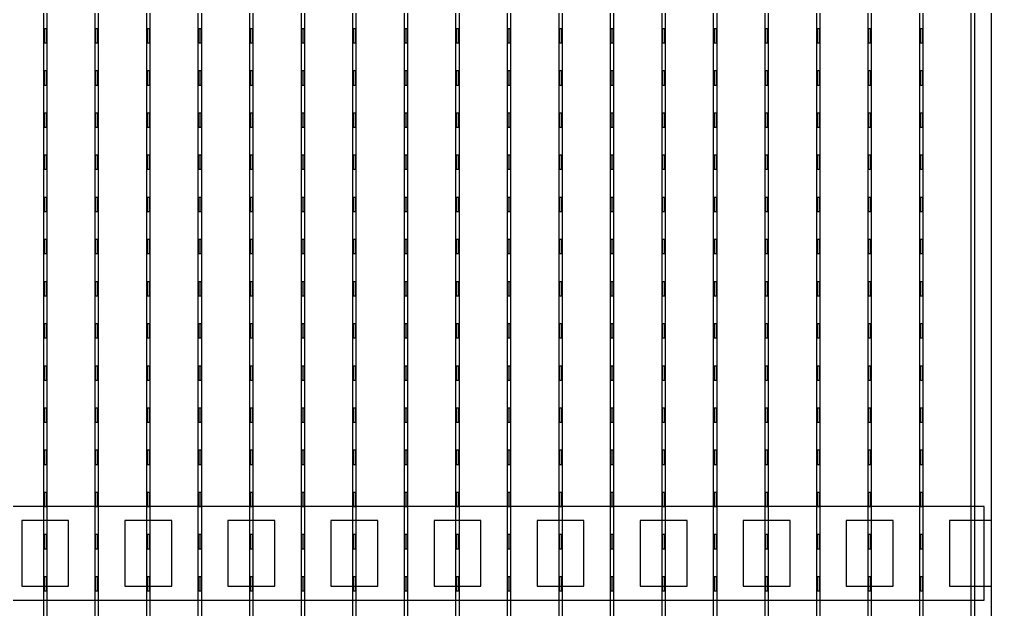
# Model space of a CAD drawing. Header units: millimetres. Extents: x -18 to 142, y -7 to 153.
# Drawn here: x 9.64 to 20.02, y 6.1 to 12.4 of the extents above; entities that cross this region are included whole.
import ezdxf

# ---------------------------------------------------------------- set-up
doc = ezdxf.new("R2010")
doc.units = ezdxf.units.MM
for name, color, linetype in [('BUSBARS', 3, 'Continuous'), ('CONTACT_PADS', 2, 'Continuous'), ('FINGERS', 1, 'Continuous'), ('INSULATION', 2, 'Continuous')]:
    doc.layers.add(name, color=color, linetype=linetype)

msp = doc.modelspace()

# ---------------------------------------------------------------- linework, layer by layer
at = {"layer": 'BUSBARS'}
msp.add_lwpolyline([(19.94, 6.2), (19.94, 7.2), (-0.1, 7.2), (-0.1, 6.2), (19.94, 6.2)], close=True, dxfattribs=at)
at = {"layer": 'CONTACT_PADS'}
for points in [[(9.933, 12.15), (9.933, 12.3), (9.908, 12.3), (9.908, 12.15), (9.933, 12.15)], [(10.483, 12.15), (10.483, 12.3), (10.458, 12.3), (10.458, 12.15), (10.483, 12.15)], [(11.033, 12.15), (11.033, 12.3), (11.008, 12.3), (11.008, 12.15), (11.033, 12.15)], [(11.583, 12.15), (11.583, 12.3), (11.558, 12.3), (11.558, 12.15), (11.583, 12.15)], [(12.133, 12.15), (12.133, 12.3), (12.108, 12.3), (12.108, 12.15), (12.133, 12.15)], [(12.683, 12.15), (12.683, 12.3), (12.658, 12.3), (12.658, 12.15), (12.683, 12.15)], [(13.233, 12.15), (13.233, 12.3), (13.208, 12.3), (13.208, 12.15), (13.233, 12.15)], [(13.783, 12.15), (13.783, 12.3), (13.758, 12.3), (13.758, 12.15), (13.783, 12.15)], [(14.333, 12.15), (14.333, 12.3), (14.308, 12.3), (14.308, 12.15), (14.333, 12.15)], [(14.883, 12.15), (14.883, 12.3), (14.858, 12.3), (14.858, 12.15), (14.883, 12.15)], [(15.433, 12.15), (15.433, 12.3), (15.408, 12.3), (15.408, 12.15), (15.433, 12.15)], [(15.983, 12.15), (15.983, 12.3), (15.958, 12.3), (15.958, 12.15), (15.983, 12.15)], [(16.533, 12.15), (16.533, 12.3), (16.508, 12.3), (16.508, 12.15), (16.533, 12.15)], [(17.083, 12.15), (17.083, 12.3), (17.058, 12.3), (17.058, 12.15), (17.083, 12.15)], [(17.633, 12.15), (17.633, 12.3), (17.608, 12.3), (17.608, 12.15), (17.633, 12.15)], [(18.183, 12.15), (18.183, 12.3), (18.158, 12.3), (18.158, 12.15), (18.183, 12.15)], [(18.733, 12.15), (18.733, 12.3), (18.708, 12.3), (18.708, 12.15), (18.733, 12.15)], [(19.283, 12.15), (19.283, 12.3), (19.258, 12.3), (19.258, 12.15), (19.283, 12.15)], [(9.933, 11.7), (9.933, 11.85), (9.908, 11.85), (9.908, 11.7), (9.933, 11.7)], [(10.483, 11.7), (10.483, 11.85), (10.458, 11.85), (10.458, 11.7), (10.483, 11.7)], [(11.033, 11.7), (11.033, 11.85), (11.008, 11.85), (11.008, 11.7), (11.033, 11.7)], [(11.583, 11.7), (11.583, 11.85), (11.558, 11.85), (11.558, 11.7), (11.583, 11.7)], [(12.133, 11.7), (12.133, 11.85), (12.108, 11.85), (12.108, 11.7), (12.133, 11.7)], [(12.683, 11.7), (12.683, 11.85), (12.658, 11.85), (12.658, 11.7), (12.683, 11.7)], [(13.233, 11.7), (13.233, 11.85), (13.208, 11.85), (13.208, 11.7), (13.233, 11.7)], [(13.783, 11.7), (13.783, 11.85), (13.758, 11.85), (13.758, 11.7), (13.783, 11.7)], [(14.333, 11.7), (14.333, 11.85), (14.308, 11.85), (14.308, 11.7), (14.333, 11.7)], [(14.883, 11.7), (14.883, 11.85), (14.858, 11.85), (14.858, 11.7), (14.883, 11.7)], [(15.433, 11.7), (15.433, 11.85), (15.408, 11.85), (15.408, 11.7), (15.433, 11.7)], [(15.983, 11.7), (15.983, 11.85), (15.958, 11.85), (15.958, 11.7), (15.983, 11.7)], [(16.533, 11.7), (16.533, 11.85), (16.508, 11.85), (16.508, 11.7), (16.533, 11.7)], [(17.083, 11.7), (17.083, 11.85), (17.058, 11.85), (17.058, 11.7), (17.083, 11.7)], [(17.633, 11.7), (17.633, 11.85), (17.608, 11.85), (17.608, 11.7), (17.633, 11.7)], [(18.183, 11.7), (18.183, 11.85), (18.158, 11.85), (18.158, 11.7), (18.183, 11.7)], [(18.733, 11.7), (18.733, 11.85), (18.708, 11.85), (18.708, 11.7), (18.733, 11.7)], [(19.283, 11.7), (19.283, 11.85), (19.258, 11.85), (19.258, 11.7), (19.283, 11.7)], [(9.933, 11.25), (9.933, 11.4), (9.908, 11.4), (9.908, 11.25), (9.933, 11.25)], [(10.483, 11.25), (10.483, 11.4), (10.458, 11.4), (10.458, 11.25), (10.483, 11.25)], [(11.033, 11.25), (11.033, 11.4), (11.008, 11.4), (11.008, 11.25), (11.033, 11.25)], [(11.583, 11.25), (11.583, 11.4), (11.558, 11.4), (11.558, 11.25), (11.583, 11.25)], [(12.133, 11.25), (12.133, 11.4), (12.108, 11.4), (12.108, 11.25), (12.133, 11.25)], [(12.683, 11.25), (12.683, 11.4), (12.658, 11.4), (12.658, 11.25), (12.683, 11.25)], [(13.233, 11.25), (13.233, 11.4), (13.208, 11.4), (13.208, 11.25), (13.233, 11.25)], [(13.783, 11.25), (13.783, 11.4), (13.758, 11.4), (13.758, 11.25), (13.783, 11.25)], [(14.333, 11.25), (14.333, 11.4), (14.308, 11.4), (14.308, 11.25), (14.333, 11.25)], [(14.883, 11.25), (14.883, 11.4), (14.858, 11.4), (14.858, 11.25), (14.883, 11.25)], [(15.433, 11.25), (15.433, 11.4), (15.408, 11.4), (15.408, 11.25), (15.433, 11.25)], [(15.983, 11.25), (15.983, 11.4), (15.958, 11.4), (15.958, 11.25), (15.983, 11.25)], [(16.533, 11.25), (16.533, 11.4), (16.508, 11.4), (16.508, 11.25), (16.533, 11.25)], [(17.083, 11.25), (17.083, 11.4), (17.058, 11.4), (17.058, 11.25), (17.083, 11.25)], [(17.633, 11.25), (17.633, 11.4), (17.608, 11.4), (17.608, 11.25), (17.633, 11.25)], [(18.183, 11.25), (18.183, 11.4), (18.158, 11.4), (18.158, 11.25), (18.183, 11.25)], [(18.733, 11.25), (18.733, 11.4), (18.708, 11.4), (18.708, 11.25), (18.733, 11.25)], [(19.283, 11.25), (19.283, 11.4), (19.258, 11.4), (19.258, 11.25), (19.283, 11.25)], [(9.933, 10.8), (9.933, 10.95), (9.908, 10.95), (9.908, 10.8), (9.933, 10.8)], [(10.483, 10.8), (10.483, 10.95), (10.458, 10.95), (10.458, 10.8), (10.483, 10.8)], [(11.033, 10.8), (11.033, 10.95), (11.008, 10.95), (11.008, 10.8), (11.033, 10.8)], [(11.583, 10.8), (11.583, 10.95), (11.558, 10.95), (11.558, 10.8), (11.583, 10.8)], [(12.133, 10.8), (12.133, 10.95), (12.108, 10.95), (12.108, 10.8), (12.133, 10.8)], [(12.683, 10.8), (12.683, 10.95), (12.658, 10.95), (12.658, 10.8), (12.683, 10.8)], [(13.233, 10.8), (13.233, 10.95), (13.208, 10.95), (13.208, 10.8), (13.233, 10.8)], [(13.783, 10.8), (13.783, 10.95), (13.758, 10.95), (13.758, 10.8), (13.783, 10.8)], [(14.333, 10.8), (14.333, 10.95), (14.308, 10.95), (14.308, 10.8), (14.333, 10.8)], [(14.883, 10.8), (14.883, 10.95), (14.858, 10.95), (14.858, 10.8), (14.883, 10.8)], [(15.433, 10.8), (15.433, 10.95), (15.408, 10.95), (15.408, 10.8), (15.433, 10.8)], [(15.983, 10.8), (15.983, 10.95), (15.958, 10.95), (15.958, 10.8), (15.983, 10.8)], [(16.533, 10.8), (16.533, 10.95), (16.508, 10.95), (16.508, 10.8), (16.533, 10.8)], [(17.083, 10.8), (17.083, 10.95), (17.058, 10.95), (17.058, 10.8), (17.083, 10.8)], [(17.633, 10.8), (17.633, 10.95), (17.608, 10.95), (17.608, 10.8), (17.633, 10.8)], [(18.183, 10.8), (18.183, 10.95), (18.158, 10.95), (18.158, 10.8), (18.183, 10.8)], [(18.733, 10.8), (18.733, 10.95), (18.708, 10.95), (18.708, 10.8), (18.733, 10.8)], [(19.283, 10.8), (19.283, 10.95), (19.258, 10.95), (19.258, 10.8), (19.283, 10.8)], [(9.933, 10.35), (9.933, 10.5), (9.908, 10.5), (9.908, 10.35), (9.933, 10.35)], [(10.483, 10.35), (10.483, 10.5), (10.458, 10.5), (10.458, 10.35), (10.483, 10.35)], [(11.033, 10.35), (11.033, 10.5), (11.008, 10.5), (11.008, 10.35), (11.033, 10.35)], [(11.583, 10.35), (11.583, 10.5), (11.558, 10.5), (11.558, 10.35), (11.583, 10.35)], [(12.133, 10.35), (12.133, 10.5), (12.108, 10.5), (12.108, 10.35), (12.133, 10.35)], [(12.683, 10.35), (12.683, 10.5), (12.658, 10.5), (12.658, 10.35), (12.683, 10.35)], [(13.233, 10.35), (13.233, 10.5), (13.208, 10.5), (13.208, 10.35), (13.233, 10.35)], [(13.783, 10.35), (13.783, 10.5), (13.758, 10.5), (13.758, 10.35), (13.783, 10.35)], [(14.333, 10.35), (14.333, 10.5), (14.308, 10.5), (14.308, 10.35), (14.333, 10.35)], [(14.883, 10.35), (14.883, 10.5), (14.858, 10.5), (14.858, 10.35), (14.883, 10.35)], [(15.433, 10.35), (15.433, 10.5), (15.408, 10.5), (15.408, 10.35), (15.433, 10.35)], [(15.983, 10.35), (15.983, 10.5), (15.958, 10.5), (15.958, 10.35), (15.983, 10.35)], [(16.533, 10.35), (16.533, 10.5), (16.508, 10.5), (16.508, 10.35), (16.533, 10.35)], [(17.083, 10.35), (17.083, 10.5), (17.058, 10.5), (17.058, 10.35), (17.083, 10.35)], [(17.633, 10.35), (17.633, 10.5), (17.608, 10.5), (17.608, 10.35), (17.633, 10.35)], [(18.183, 10.35), (18.183, 10.5), (18.158, 10.5), (18.158, 10.35), (18.183, 10.35)], [(18.733, 10.35), (18.733, 10.5), (18.708, 10.5), (18.708, 10.35), (18.733, 10.35)], [(19.283, 10.35), (19.283, 10.5), (19.258, 10.5), (19.258, 10.35), (19.283, 10.35)], [(9.933, 9.9), (9.933, 10.05), (9.908, 10.05), (9.908, 9.9), (9.933, 9.9)], [(10.483, 9.9), (10.483, 10.05), (10.458, 10.05), (10.458, 9.9), (10.483, 9.9)], [(11.033, 9.9), (11.033, 10.05), (11.008, 10.05), (11.008, 9.9), (11.033, 9.9)], [(11.583, 9.9), (11.583, 10.05), (11.558, 10.05), (11.558, 9.9), (11.583, 9.9)], [(12.133, 9.9), (12.133, 10.05), (12.108, 10.05), (12.108, 9.9), (12.133, 9.9)], [(12.683, 9.9), (12.683, 10.05), (12.658, 10.05), (12.658, 9.9), (12.683, 9.9)], [(13.233, 9.9), (13.233, 10.05), (13.208, 10.05), (13.208, 9.9), (13.233, 9.9)], [(13.783, 9.9), (13.783, 10.05), (13.758, 10.05), (13.758, 9.9), (13.783, 9.9)], [(14.333, 9.9), (14.333, 10.05), (14.308, 10.05), (14.308, 9.9), (14.333, 9.9)], [(14.883, 9.9), (14.883, 10.05), (14.858, 10.05), (14.858, 9.9), (14.883, 9.9)], [(15.433, 9.9), (15.433, 10.05), (15.408, 10.05), (15.408, 9.9), (15.433, 9.9)], [(15.983, 9.9), (15.983, 10.05), (15.958, 10.05), (15.958, 9.9), (15.983, 9.9)], [(16.533, 9.9), (16.533, 10.05), (16.508, 10.05), (16.508, 9.9), (16.533, 9.9)], [(17.083, 9.9), (17.083, 10.05), (17.058, 10.05), (17.058, 9.9), (17.083, 9.9)], [(17.633, 9.9), (17.633, 10.05), (17.608, 10.05), (17.608, 9.9), (17.633, 9.9)], [(18.183, 9.9), (18.183, 10.05), (18.158, 10.05), (18.158, 9.9), (18.183, 9.9)], [(18.733, 9.9), (18.733, 10.05), (18.708, 10.05), (18.708, 9.9), (18.733, 9.9)], [(19.283, 9.9), (19.283, 10.05), (19.258, 10.05), (19.258, 9.9), (19.283, 9.9)], [(9.933, 9.45), (9.933, 9.6), (9.908, 9.6), (9.908, 9.45), (9.933, 9.45)], [(10.483, 9.45), (10.483, 9.6), (10.458, 9.6), (10.458, 9.45), (10.483, 9.45)], [(11.033, 9.45), (11.033, 9.6), (11.008, 9.6), (11.008, 9.45), (11.033, 9.45)], [(11.583, 9.45), (11.583, 9.6), (11.558, 9.6), (11.558, 9.45), (11.583, 9.45)], [(12.133, 9.45), (12.133, 9.6), (12.108, 9.6), (12.108, 9.45), (12.133, 9.45)], [(12.683, 9.45), (12.683, 9.6), (12.658, 9.6), (12.658, 9.45), (12.683, 9.45)], [(13.233, 9.45), (13.233, 9.6), (13.208, 9.6), (13.208, 9.45), (13.233, 9.45)], [(13.783, 9.45), (13.783, 9.6), (13.758, 9.6), (13.758, 9.45), (13.783, 9.45)], [(14.333, 9.45), (14.333, 9.6), (14.308, 9.6), (14.308, 9.45), (14.333, 9.45)], [(14.883, 9.45), (14.883, 9.6), (14.858, 9.6), (14.858, 9.45), (14.883, 9.45)], [(15.433, 9.45), (15.433, 9.6), (15.408, 9.6), (15.408, 9.45), (15.433, 9.45)], [(15.983, 9.45), (15.983, 9.6), (15.958, 9.6), (15.958, 9.45), (15.983, 9.45)], [(16.533, 9.45), (16.533, 9.6), (16.508, 9.6), (16.508, 9.45), (16.533, 9.45)], [(17.083, 9.45), (17.083, 9.6), (17.058, 9.6), (17.058, 9.45), (17.083, 9.45)], [(17.633, 9.45), (17.633, 9.6), (17.608, 9.6), (17.608, 9.45), (17.633, 9.45)], [(18.183, 9.45), (18.183, 9.6), (18.158, 9.6), (18.158, 9.45), (18.183, 9.45)], [(18.733, 9.45), (18.733, 9.6), (18.708, 9.6), (18.708, 9.45), (18.733, 9.45)], [(19.283, 9.45), (19.283, 9.6), (19.258, 9.6), (19.258, 9.45), (19.283, 9.45)], [(9.933, 9), (9.933, 9.15), (9.908, 9.15), (9.908, 9), (9.933, 9)], [(10.483, 9), (10.483, 9.15), (10.458, 9.15), (10.458, 9), (10.483, 9)], [(11.033, 9), (11.033, 9.15), (11.008, 9.15), (11.008, 9), (11.033, 9)], [(11.583, 9), (11.583, 9.15), (11.558, 9.15), (11.558, 9), (11.583, 9)], [(12.133, 9), (12.133, 9.15), (12.108, 9.15), (12.108, 9), (12.133, 9)], [(12.683, 9), (12.683, 9.15), (12.658, 9.15), (12.658, 9), (12.683, 9)], [(13.233, 9), (13.233, 9.15), (13.208, 9.15), (13.208, 9), (13.233, 9)], [(13.783, 9), (13.783, 9.15), (13.758, 9.15), (13.758, 9), (13.783, 9)], [(14.333, 9), (14.333, 9.15), (14.308, 9.15), (14.308, 9), (14.333, 9)], [(14.883, 9), (14.883, 9.15), (14.858, 9.15), (14.858, 9), (14.883, 9)], [(15.433, 9), (15.433, 9.15), (15.408, 9.15), (15.408, 9), (15.433, 9)], [(15.983, 9), (15.983, 9.15), (15.958, 9.15), (15.958, 9), (15.983, 9)], [(16.533, 9), (16.533, 9.15), (16.508, 9.15), (16.508, 9), (16.533, 9)], [(17.083, 9), (17.083, 9.15), (17.058, 9.15), (17.058, 9), (17.083, 9)], [(17.633, 9), (17.633, 9.15), (17.608, 9.15), (17.608, 9), (17.633, 9)], [(18.183, 9), (18.183, 9.15), (18.158, 9.15), (18.158, 9), (18.183, 9)], [(18.733, 9), (18.733, 9.15), (18.708, 9.15), (18.708, 9), (18.733, 9)], [(19.283, 9), (19.283, 9.15), (19.258, 9.15), (19.258, 9), (19.283, 9)], [(9.933, 8.55), (9.933, 8.7), (9.908, 8.7), (9.908, 8.55), (9.933, 8.55)], [(10.483, 8.55), (10.483, 8.7), (10.458, 8.7), (10.458, 8.55), (10.483, 8.55)], [(11.033, 8.55), (11.033, 8.7), (11.008, 8.7), (11.008, 8.55), (11.033, 8.55)], [(11.583, 8.55), (11.583, 8.7), (11.558, 8.7), (11.558, 8.55), (11.583, 8.55)], [(12.133, 8.55), (12.133, 8.7), (12.108, 8.7), (12.108, 8.55), (12.133, 8.55)], [(12.683, 8.55), (12.683, 8.7), (12.658, 8.7), (12.658, 8.55), (12.683, 8.55)], [(13.233, 8.55), (13.233, 8.7), (13.208, 8.7), (13.208, 8.55), (13.233, 8.55)], [(13.783, 8.55), (13.783, 8.7), (13.758, 8.7), (13.758, 8.55), (13.783, 8.55)], [(14.333, 8.55), (14.333, 8.7), (14.308, 8.7), (14.308, 8.55), (14.333, 8.55)], [(14.883, 8.55), (14.883, 8.7), (14.858, 8.7), (14.858, 8.55), (14.883, 8.55)], [(15.433, 8.55), (15.433, 8.7), (15.408, 8.7), (15.408, 8.55), (15.433, 8.55)], [(15.983, 8.55), (15.983, 8.7), (15.958, 8.7), (15.958, 8.55), (15.983, 8.55)], [(16.533, 8.55), (16.533, 8.7), (16.508, 8.7), (16.508, 8.55), (16.533, 8.55)], [(17.083, 8.55), (17.083, 8.7), (17.058, 8.7), (17.058, 8.55), (17.083, 8.55)], [(17.633, 8.55), (17.633, 8.7), (17.608, 8.7), (17.608, 8.55), (17.633, 8.55)], [(18.183, 8.55), (18.183, 8.7), (18.158, 8.7), (18.158, 8.55), (18.183, 8.55)], [(18.733, 8.55), (18.733, 8.7), (18.708, 8.7), (18.708, 8.55), (18.733, 8.55)], [(19.283, 8.55), (19.283, 8.7), (19.258, 8.7), (19.258, 8.55), (19.283, 8.55)], [(9.933, 8.1), (9.933, 8.25), (9.908, 8.25), (9.908, 8.1), (9.933, 8.1)], [(10.483, 8.1), (10.483, 8.25), (10.458, 8.25), (10.458, 8.1), (10.483, 8.1)], [(11.033, 8.1), (11.033, 8.25), (11.008, 8.25), (11.008, 8.1), (11.033, 8.1)], [(11.583, 8.1), (11.583, 8.25), (11.558, 8.25), (11.558, 8.1), (11.583, 8.1)], [(12.133, 8.1), (12.133, 8.25), (12.108, 8.25), (12.108, 8.1), (12.133, 8.1)], [(12.683, 8.1), (12.683, 8.25), (12.658, 8.25), (12.658, 8.1), (12.683, 8.1)], [(13.233, 8.1), (13.233, 8.25), (13.208, 8.25), (13.208, 8.1), (13.233, 8.1)], [(13.783, 8.1), (13.783, 8.25), (13.758, 8.25), (13.758, 8.1), (13.783, 8.1)], [(14.333, 8.1), (14.333, 8.25), (14.308, 8.25), (14.308, 8.1), (14.333, 8.1)], [(14.883, 8.1), (14.883, 8.25), (14.858, 8.25), (14.858, 8.1), (14.883, 8.1)], [(15.433, 8.1), (15.433, 8.25), (15.408, 8.25), (15.408, 8.1), (15.433, 8.1)], [(15.983, 8.1), (15.983, 8.25), (15.958, 8.25), (15.958, 8.1), (15.983, 8.1)], [(16.533, 8.1), (16.533, 8.25), (16.508, 8.25), (16.508, 8.1), (16.533, 8.1)], [(17.083, 8.1), (17.083, 8.25), (17.058, 8.25), (17.058, 8.1), (17.083, 8.1)], [(17.633, 8.1), (17.633, 8.25), (17.608, 8.25), (17.608, 8.1), (17.633, 8.1)], [(18.183, 8.1), (18.183, 8.25), (18.158, 8.25), (18.158, 8.1), (18.183, 8.1)], [(18.733, 8.1), (18.733, 8.25), (18.708, 8.25), (18.708, 8.1), (18.733, 8.1)], [(19.283, 8.1), (19.283, 8.25), (19.258, 8.25), (19.258, 8.1), (19.283, 8.1)], [(9.933, 7.65), (9.933, 7.8), (9.908, 7.8), (9.908, 7.65), (9.933, 7.65)], [(10.483, 7.65), (10.483, 7.8), (10.458, 7.8), (10.458, 7.65), (10.483, 7.65)], [(11.033, 7.65), (11.033, 7.8), (11.008, 7.8), (11.008, 7.65), (11.033, 7.65)], [(11.583, 7.65), (11.583, 7.8), (11.558, 7.8), (11.558, 7.65), (11.583, 7.65)], [(12.133, 7.65), (12.133, 7.8), (12.108, 7.8), (12.108, 7.65), (12.133, 7.65)], [(12.683, 7.65), (12.683, 7.8), (12.658, 7.8), (12.658, 7.65), (12.683, 7.65)], [(13.233, 7.65), (13.233, 7.8), (13.208, 7.8), (13.208, 7.65), (13.233, 7.65)], [(13.783, 7.65), (13.783, 7.8), (13.758, 7.8), (13.758, 7.65), (13.783, 7.65)], [(14.333, 7.65), (14.333, 7.8), (14.308, 7.8), (14.308, 7.65), (14.333, 7.65)], [(14.883, 7.65), (14.883, 7.8), (14.858, 7.8), (14.858, 7.65), (14.883, 7.65)], [(15.433, 7.65), (15.433, 7.8), (15.408, 7.8), (15.408, 7.65), (15.433, 7.65)], [(15.983, 7.65), (15.983, 7.8), (15.958, 7.8), (15.958, 7.65), (15.983, 7.65)], [(16.533, 7.65), (16.533, 7.8), (16.508, 7.8), (16.508, 7.65), (16.533, 7.65)], [(17.083, 7.65), (17.083, 7.8), (17.058, 7.8), (17.058, 7.65), (17.083, 7.65)], [(17.633, 7.65), (17.633, 7.8), (17.608, 7.8), (17.608, 7.65), (17.633, 7.65)], [(18.183, 7.65), (18.183, 7.8), (18.158, 7.8), (18.158, 7.65), (18.183, 7.65)], [(18.733, 7.65), (18.733, 7.8), (18.708, 7.8), (18.708, 7.65), (18.733, 7.65)], [(19.283, 7.65), (19.283, 7.8), (19.258, 7.8), (19.258, 7.65), (19.283, 7.65)], [(9.933, 7.2), (9.933, 7.35), (9.908, 7.35), (9.908, 7.2), (9.933, 7.2)], [(10.483, 7.2), (10.483, 7.35), (10.458, 7.35), (10.458, 7.2), (10.483, 7.2)], [(11.033, 7.2), (11.033, 7.35), (11.008, 7.35), (11.008, 7.2), (11.033, 7.2)], [(11.583, 7.2), (11.583, 7.35), (11.558, 7.35), (11.558, 7.2), (11.583, 7.2)], [(12.133, 7.2), (12.133, 7.35), (12.108, 7.35), (12.108, 7.2), (12.133, 7.2)], [(12.683, 7.2), (12.683, 7.35), (12.658, 7.35), (12.658, 7.2), (12.683, 7.2)], [(13.233, 7.2), (13.233, 7.35), (13.208, 7.35), (13.208, 7.2), (13.233, 7.2)], [(13.783, 7.2), (13.783, 7.35), (13.758, 7.35), (13.758, 7.2), (13.783, 7.2)], [(14.333, 7.2), (14.333, 7.35), (14.308, 7.35), (14.308, 7.2), (14.333, 7.2)], [(14.883, 7.2), (14.883, 7.35), (14.858, 7.35), (14.858, 7.2), (14.883, 7.2)], [(15.433, 7.2), (15.433, 7.35), (15.408, 7.35), (15.408, 7.2), (15.433, 7.2)], [(15.983, 7.2), (15.983, 7.35), (15.958, 7.35), (15.958, 7.2), (15.983, 7.2)], [(16.533, 7.2), (16.533, 7.35), (16.508, 7.35), (16.508, 7.2), (16.533, 7.2)], [(17.083, 7.2), (17.083, 7.35), (17.058, 7.35), (17.058, 7.2), (17.083, 7.2)], [(17.633, 7.2), (17.633, 7.35), (17.608, 7.35), (17.608, 7.2), (17.633, 7.2)], [(18.183, 7.2), (18.183, 7.35), (18.158, 7.35), (18.158, 7.2), (18.183, 7.2)], [(18.733, 7.2), (18.733, 7.35), (18.708, 7.35), (18.708, 7.2), (18.733, 7.2)], [(19.283, 7.2), (19.283, 7.35), (19.258, 7.35), (19.258, 7.2), (19.283, 7.2)], [(9.933, 6.75), (9.933, 6.9), (9.908, 6.9), (9.908, 6.75), (9.933, 6.75)], [(10.483, 6.75), (10.483, 6.9), (10.458, 6.9), (10.458, 6.75), (10.483, 6.75)], [(11.033, 6.75), (11.033, 6.9), (11.008, 6.9), (11.008, 6.75), (11.033, 6.75)], [(11.583, 6.75), (11.583, 6.9), (11.558, 6.9), (11.558, 6.75), (11.583, 6.75)], [(12.133, 6.75), (12.133, 6.9), (12.108, 6.9), (12.108, 6.75), (12.133, 6.75)], [(12.683, 6.75), (12.683, 6.9), (12.658, 6.9), (12.658, 6.75), (12.683, 6.75)], [(13.233, 6.75), (13.233, 6.9), (13.208, 6.9), (13.208, 6.75), (13.233, 6.75)], [(13.783, 6.75), (13.783, 6.9), (13.758, 6.9), (13.758, 6.75), (13.783, 6.75)], [(14.333, 6.75), (14.333, 6.9), (14.308, 6.9), (14.308, 6.75), (14.333, 6.75)], [(14.883, 6.75), (14.883, 6.9), (14.858, 6.9), (14.858, 6.75), (14.883, 6.75)], [(15.433, 6.75), (15.433, 6.9), (15.408, 6.9), (15.408, 6.75), (15.433, 6.75)], [(15.983, 6.75), (15.983, 6.9), (15.958, 6.9), (15.958, 6.75), (15.983, 6.75)], [(16.533, 6.75), (16.533, 6.9), (16.508, 6.9), (16.508, 6.75), (16.533, 6.75)], [(17.083, 6.75), (17.083, 6.9), (17.058, 6.9), (17.058, 6.75), (17.083, 6.75)], [(17.633, 6.75), (17.633, 6.9), (17.608, 6.9), (17.608, 6.75), (17.633, 6.75)], [(18.183, 6.75), (18.183, 6.9), (18.158, 6.9), (18.158, 6.75), (18.183, 6.75)], [(18.733, 6.75), (18.733, 6.9), (18.708, 6.9), (18.708, 6.75), (18.733, 6.75)], [(19.283, 6.75), (19.283, 6.9), (19.258, 6.9), (19.258, 6.75), (19.283, 6.75)], [(9.933, 6.3), (9.933, 6.45), (9.908, 6.45), (9.908, 6.3), (9.933, 6.3)], [(10.483, 6.3), (10.483, 6.45), (10.458, 6.45), (10.458, 6.3), (10.483, 6.3)], [(11.033, 6.3), (11.033, 6.45), (11.008, 6.45), (11.008, 6.3), (11.033, 6.3)], [(11.583, 6.3), (11.583, 6.45), (11.558, 6.45), (11.558, 6.3), (11.583, 6.3)], [(12.133, 6.3), (12.133, 6.45), (12.108, 6.45), (12.108, 6.3), (12.133, 6.3)], [(12.683, 6.3), (12.683, 6.45), (12.658, 6.45), (12.658, 6.3), (12.683, 6.3)], [(13.233, 6.3), (13.233, 6.45), (13.208, 6.45), (13.208, 6.3), (13.233, 6.3)], [(13.783, 6.3), (13.783, 6.45), (13.758, 6.45), (13.758, 6.3), (13.783, 6.3)], [(14.333, 6.3), (14.333, 6.45), (14.308, 6.45), (14.308, 6.3), (14.333, 6.3)], [(14.883, 6.3), (14.883, 6.45), (14.858, 6.45), (14.858, 6.3), (14.883, 6.3)], [(15.433, 6.3), (15.433, 6.45), (15.408, 6.45), (15.408, 6.3), (15.433, 6.3)], [(15.983, 6.3), (15.983, 6.45), (15.958, 6.45), (15.958, 6.3), (15.983, 6.3)], [(16.533, 6.3), (16.533, 6.45), (16.508, 6.45), (16.508, 6.3), (16.533, 6.3)], [(17.083, 6.3), (17.083, 6.45), (17.058, 6.45), (17.058, 6.3), (17.083, 6.3)], [(17.633, 6.3), (17.633, 6.45), (17.608, 6.45), (17.608, 6.3), (17.633, 6.3)], [(18.183, 6.3), (18.183, 6.45), (18.158, 6.45), (18.158, 6.3), (18.183, 6.3)], [(18.733, 6.3), (18.733, 6.45), (18.708, 6.45), (18.708, 6.3), (18.733, 6.3)], [(19.283, 6.3), (19.283, 6.45), (19.258, 6.45), (19.258, 6.3), (19.283, 6.3)]]:
    msp.add_lwpolyline(points, close=True, dxfattribs=at)
at = {"layer": 'FINGERS'}
for points in [[(9.94, 0), (9.94, 19.9), (9.9, 19.9), (9.9, 0), (9.94, 0)], [(10.49, 0), (10.49, 19.9), (10.45, 19.9), (10.45, 0), (10.49, 0)], [(11.04, 0), (11.04, 19.9), (11, 19.9), (11, 0), (11.04, 0)], [(11.59, 0), (11.59, 19.9), (11.55, 19.9), (11.55, 0), (11.59, 0)], [(12.14, 0), (12.14, 19.9), (12.1, 19.9), (12.1, 0), (12.14, 0)], [(12.69, 0), (12.69, 19.9), (12.65, 19.9), (12.65, 0), (12.69, 0)], [(13.24, 0), (13.24, 19.9), (13.2, 19.9), (13.2, 0), (13.24, 0)], [(13.79, 0), (13.79, 19.9), (13.75, 19.9), (13.75, 0), (13.79, 0)], [(14.34, 0), (14.34, 19.9), (14.3, 19.9), (14.3, 0), (14.34, 0)], [(14.89, 0), (14.89, 19.9), (14.85, 19.9), (14.85, 0), (14.89, 0)], [(15.44, 0), (15.44, 19.9), (15.4, 19.9), (15.4, 0), (15.44, 0)], [(15.99, 0), (15.99, 19.9), (15.95, 19.9), (15.95, 0), (15.99, 0)], [(16.54, 0), (16.54, 19.9), (16.5, 19.9), (16.5, 0), (16.54, 0)], [(17.09, 0), (17.09, 19.9), (17.05, 19.9), (17.05, 0), (17.09, 0)], [(17.64, 0), (17.64, 19.9), (17.6, 19.9), (17.6, 0), (17.64, 0)], [(18.19, 0), (18.19, 19.9), (18.15, 19.9), (18.15, 0), (18.19, 0)], [(18.74, 0), (18.74, 19.9), (18.7, 19.9), (18.7, 0), (18.74, 0)], [(19.29, 0), (19.29, 19.9), (19.25, 19.9), (19.25, 0), (19.29, 0)], [(19.84, 0), (19.84, 19.9), (19.8, 19.9), (19.8, 0), (19.84, 0)]]:
    msp.add_lwpolyline(points, close=True, dxfattribs=at)
at = {"layer": 'INSULATION'}
for points in [[(20.02, -0.15), (20.02, 20.05), (-0.18, 20.05), (-0.18, -0.15), (20.02, -0.15)], [(10.17, 6.35), (10.17, 7.05), (9.67, 7.05), (9.67, 6.35), (10.17, 6.35)], [(11.27, 6.35), (11.27, 7.05), (10.77, 7.05), (10.77, 6.35), (11.27, 6.35)], [(12.37, 6.35), (12.37, 7.05), (11.87, 7.05), (11.87, 6.35), (12.37, 6.35)], [(13.47, 6.35), (13.47, 7.05), (12.97, 7.05), (12.97, 6.35), (13.47, 6.35)], [(14.57, 6.35), (14.57, 7.05), (14.07, 7.05), (14.07, 6.35), (14.57, 6.35)], [(15.67, 6.35), (15.67, 7.05), (15.17, 7.05), (15.17, 6.35), (15.67, 6.35)], [(16.77, 6.35), (16.77, 7.05), (16.27, 7.05), (16.27, 6.35), (16.77, 6.35)], [(17.87, 6.35), (17.87, 7.05), (17.37, 7.05), (17.37, 6.35), (17.87, 6.35)], [(18.97, 6.35), (18.97, 7.05), (18.47, 7.05), (18.47, 6.35), (18.97, 6.35)], [(20.02, 6.35), (20.02, 7.05), (19.57, 7.05), (19.57, 6.35), (20.02, 6.35)]]:
    msp.add_lwpolyline(points, close=True, dxfattribs=at)

doc.saveas('drawing.dxf')
